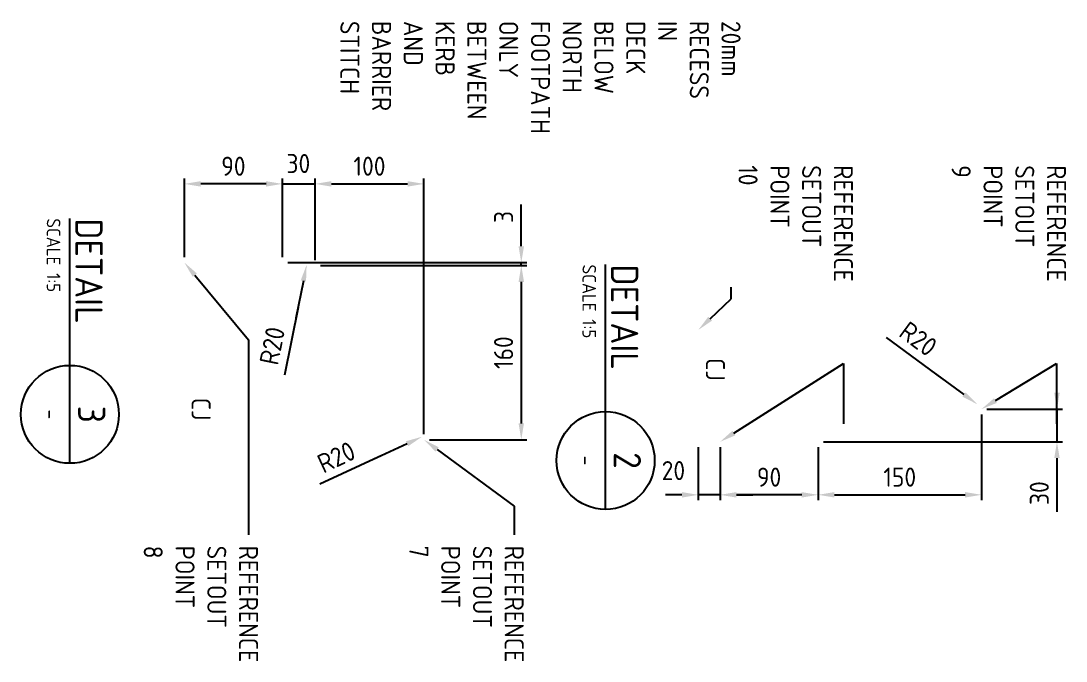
# Paper-space layout 'SHEET (5)' of a CAD drawing. Header units: metres. Extents: x -9 to 1337, y -9 to 581.
# Drawn here: x 1315.66 to 1316.62, y 65.533 to 66.121 of the extents above; entities that cross this region are included whole.
import ezdxf
from ezdxf import colors
from ezdxf.entities.mleader import LeaderData, LeaderLine
from ezdxf.enums import TextEntityAlignment as Align
from ezdxf.math import Vec2, Vec3

# ---------------------------------------------------------------- set-up
doc = ezdxf.new("R2010")
doc.units = ezdxf.units.M
for name, color, linetype in [('_symbol', 7, 'Continuous'), ('_User Miscellaneous1', 7, 'Continuous'), ('_User Miscellaneous1 @ 0.005', 7, 'Continuous'), ('_wipeout', 255, 'Continuous')]:
    doc.layers.add(name, color=color, linetype=linetype)
doc.styles.add('IsoCP', font='isocp.shx')
doc.dimstyles.new('NWRL Standard', dxfattribs={"dimtxt": 3.5, "dimasz": 3, "dimexe": 1, "dimexo": 1, "dimgap": 1.5, "dimtad": 1, "dimdec": 0, "dimlfac": 1000, "dimzin": 0, "dimdsep": 46, "dimtxsty": 'IsoCP', "dimcen": 0, "dimdle": 2, "dimclrd": 256, "dimclre": 256, "dimclrt": 7, "dimadec": 0, "dimazin": 0, "dimtfac": 1, "dimtdec": 0, "dimtmove": 0, "dimatfit": 2, "dimfxl": 1, "dimtolj": 1, "dimtzin": 0, "dimarcsym": 0})

# ---------------------------------------------------------------- blocks, each defined once
blk = doc.blocks.new('*D152')
at = {"layer": '_User Miscellaneous1', "lineweight": -2, "transparency": 16777216}
for p, q in [((1316.61157, 65.77964), (1316.61157, 65.79464)), ((1316.54718, 65.76464), (1316.61657, 65.76464)), ((1316.61157, 65.76464), (1316.61157, 65.73464)), ((1316.39718, 65.73464), (1316.61657, 65.73464)), ((1316.61157, 65.71964), (1316.61157, 65.67037))]:
    blk.add_line(p, q, dxfattribs=at)
at = {"layer": '_User Miscellaneous1', "transparency": 16777216}
for points in [[(1316.60907, 65.77964), (1316.61407, 65.77964), (1316.61157, 65.76464)], [(1316.60907, 65.71964), (1316.61407, 65.71964), (1316.61157, 65.73464)]]:
    blk.add_solid(points, dxfattribs=at)
at = {"layer": 'Defpoints', "color": 0, "transparency": 16777216}
for p in [(1316.54218, 65.76464), (1316.39218, 65.73464), (1316.61157, 65.73464)]:
    blk.add_point(p, dxfattribs=at)
at = {"layer": '_User Miscellaneous1', "color": 7, "transparency": 16777216, "insert": (1316.59532, 65.68751), "char_height": 0.0175, "attachment_point": 5, "rotation": 90, "style": 'IsoCP'}
blk.add_mtext('\\A1;30', dxfattribs=at)
blk = doc.blocks.new('*D153')
at = {"layer": '_User Miscellaneous1', "lineweight": -2, "transparency": 16777216}
for p, q in [((1316.50607, 65.79288), (1316.45511, 65.83038)), ((1316.5262, 65.77807), (1316.49801, 65.79881))]:
    blk.add_line(p, q, dxfattribs=at)
at = {"layer": '_User Miscellaneous1', "transparency": 16777216}
blk.add_solid([(1316.52769, 65.78008), (1316.52472, 65.77606), (1316.53829, 65.76918)], dxfattribs=at)
at = {"layer": 'Defpoints', "color": 0, "transparency": 16777216}
for p in [(1316.50607, 65.79288), (1316.52218, 65.78103)]:
    blk.add_point(p, dxfattribs=at)
at = {"layer": '_User Miscellaneous1', "color": 7, "transparency": 16777216, "insert": (1316.48418, 65.82917), "char_height": 0.0175, "attachment_point": 5, "rotation": 323.65754, "style": 'IsoCP'}
blk.add_mtext('\\A1;R20', dxfattribs=at)
blk = doc.blocks.new('*D154')
at = {"layer": '_User Miscellaneous1', "lineweight": -2, "transparency": 16777216}
for p, q in [((1316.54218, 65.75964), (1316.54218, 65.68096)), ((1316.39218, 65.72964), (1316.39218, 65.68096)), ((1316.40718, 65.68596), (1316.52718, 65.68596))]:
    blk.add_line(p, q, dxfattribs=at)
at = {"layer": '_User Miscellaneous1', "transparency": 16777216}
for points in [[(1316.40718, 65.68846), (1316.40718, 65.68346), (1316.39218, 65.68596)], [(1316.52718, 65.68846), (1316.52718, 65.68346), (1316.54218, 65.68596)]]:
    blk.add_solid(points, dxfattribs=at)
at = {"layer": 'Defpoints', "color": 0, "transparency": 16777216}
for p in [(1316.54218, 65.76464), (1316.39218, 65.73464), (1316.54218, 65.68596)]:
    blk.add_point(p, dxfattribs=at)
at = {"layer": '_User Miscellaneous1', "color": 7, "transparency": 16777216, "insert": (1316.46718, 65.70221), "char_height": 0.0175, "attachment_point": 5, "style": 'IsoCP'}
blk.add_mtext('\\A1;150', dxfattribs=at)
blk = doc.blocks.new('*D155')
at = {"layer": '_User Miscellaneous1', "lineweight": -2, "transparency": 16777216}
for p, q in [((1316.30218, 65.72964), (1316.30218, 65.68096)), ((1316.39218, 65.72964), (1316.39218, 65.68096)), ((1316.37718, 65.68596), (1316.31718, 65.68596))]:
    blk.add_line(p, q, dxfattribs=at)
at = {"layer": '_User Miscellaneous1', "transparency": 16777216}
for points in [[(1316.31718, 65.68846), (1316.31718, 65.68346), (1316.30218, 65.68596)], [(1316.37718, 65.68846), (1316.37718, 65.68346), (1316.39218, 65.68596)]]:
    blk.add_solid(points, dxfattribs=at)
at = {"layer": 'Defpoints', "color": 0, "transparency": 16777216}
for p in [(1316.30218, 65.73464), (1316.39218, 65.73464), (1316.30218, 65.68596)]:
    blk.add_point(p, dxfattribs=at)
at = {"layer": '_User Miscellaneous1', "color": 7, "transparency": 16777216, "insert": (1316.34718, 65.70221), "char_height": 0.0175, "attachment_point": 5, "style": 'IsoCP'}
blk.add_mtext('\\A1;90', dxfattribs=at)
blk = doc.blocks.new('*D156')
at = {"layer": '_User Miscellaneous1', "lineweight": -2, "transparency": 16777216}
for p, q in [((1315.93524, 65.89655), (1316.12463, 65.89655)), ((1316.11963, 65.88155), (1316.11963, 65.75155)), ((1316.03524, 65.73655), (1316.12463, 65.73655))]:
    blk.add_line(p, q, dxfattribs=at)
at = {"layer": '_User Miscellaneous1', "transparency": 16777216}
for points in [[(1316.11713, 65.88155), (1316.12213, 65.88155), (1316.11963, 65.89655)], [(1316.11713, 65.75155), (1316.12213, 65.75155), (1316.11963, 65.73655)]]:
    blk.add_solid(points, dxfattribs=at)
at = {"layer": 'Defpoints', "color": 0, "transparency": 16777216}
for p in [(1315.93024, 65.89655), (1316.03024, 65.73655), (1316.11963, 65.73655)]:
    blk.add_point(p, dxfattribs=at)
at = {"layer": '_User Miscellaneous1', "color": 7, "transparency": 16777216, "insert": (1316.10338, 65.81655), "char_height": 0.0175, "attachment_point": 5, "rotation": 90, "style": 'IsoCP'}
blk.add_mtext('\\A1;160', dxfattribs=at)
blk = doc.blocks.new('*D157')
at = {"layer": '_User Miscellaneous1', "lineweight": -2, "transparency": 16777216}
for p, q in [((1315.88524, 65.97151), (1315.87024, 65.97151)), ((1315.90024, 65.90427), (1315.90024, 65.97651)), ((1315.90024, 65.97151), (1315.93024, 65.97151)), ((1315.93024, 65.90155), (1315.93024, 65.97651)), ((1315.94524, 65.97151), (1315.96024, 65.97151))]:
    blk.add_line(p, q, dxfattribs=at)
at = {"layer": '_User Miscellaneous1', "transparency": 16777216}
for points in [[(1315.88524, 65.97401), (1315.88524, 65.96901), (1315.90024, 65.97151)], [(1315.94524, 65.97401), (1315.94524, 65.96901), (1315.93024, 65.97151)]]:
    blk.add_solid(points, dxfattribs=at)
at = {"layer": 'Defpoints', "color": 0, "transparency": 16777216}
for p in [(1315.93024, 65.97151), (1315.90024, 65.89927), (1315.93024, 65.89655)]:
    blk.add_point(p, dxfattribs=at)
at = {"layer": '_User Miscellaneous1', "color": 7, "transparency": 16777216, "insert": (1315.91491, 65.99023), "char_height": 0.0175, "attachment_point": 5, "style": 'IsoCP'}
blk.add_mtext('\\A1;30', dxfattribs=at)
blk = doc.blocks.new('*D158')
at = {"layer": '_User Miscellaneous1', "lineweight": -2, "transparency": 16777216}
for p, q in [((1315.93024, 65.90155), (1315.93024, 65.97651)), ((1315.94524, 65.97151), (1316.01524, 65.97151)), ((1316.03024, 65.74155), (1316.03024, 65.97651))]:
    blk.add_line(p, q, dxfattribs=at)
at = {"layer": '_User Miscellaneous1', "transparency": 16777216}
for points in [[(1315.94524, 65.97401), (1315.94524, 65.96901), (1315.93024, 65.97151)], [(1316.01524, 65.97401), (1316.01524, 65.96901), (1316.03024, 65.97151)]]:
    blk.add_solid(points, dxfattribs=at)
at = {"layer": 'Defpoints', "color": 0, "transparency": 16777216}
for p in [(1316.03024, 65.97151), (1315.93024, 65.89655), (1316.03024, 65.73655)]:
    blk.add_point(p, dxfattribs=at)
at = {"layer": '_User Miscellaneous1', "color": 7, "transparency": 16777216, "insert": (1315.98024, 65.98776), "char_height": 0.0175, "attachment_point": 5, "style": 'IsoCP'}
blk.add_mtext('\\A1;100', dxfattribs=at)
blk = doc.blocks.new('*D159')
at = {"layer": '_User Miscellaneous1', "lineweight": -2, "transparency": 16777216}
for p, q in [((1316.01477, 65.73292), (1315.98305, 65.71813)), ((1315.99212, 65.72236), (1315.93478, 65.69561))]:
    blk.add_line(p, q, dxfattribs=at)
at = {"layer": '_User Miscellaneous1', "transparency": 16777216}
blk.add_solid([(1316.01372, 65.73519), (1316.01583, 65.73066), (1316.02837, 65.73927)], dxfattribs=at)
at = {"layer": 'Defpoints', "color": 0, "transparency": 16777216}
for p in [(1316.01024, 65.73081), (1315.99212, 65.72236)]:
    blk.add_point(p, dxfattribs=at)
at = {"layer": '_User Miscellaneous1', "color": 7, "transparency": 16777216, "insert": (1315.94978, 65.72054), "char_height": 0.0175, "attachment_point": 5, "rotation": 25.00788, "style": 'IsoCP'}
blk.add_mtext('\\A1;R20', dxfattribs=at)
blk = doc.blocks.new('*D160')
at = {"layer": '_User Miscellaneous1', "lineweight": -2, "transparency": 16777216}
for p, q in [((1315.91953, 65.88243), (1315.91261, 65.84812)), ((1315.91459, 65.85792), (1315.90207, 65.79591))]:
    blk.add_line(p, q, dxfattribs=at)
at = {"layer": '_User Miscellaneous1', "transparency": 16777216}
blk.add_solid([(1315.91708, 65.88292), (1315.92198, 65.88193), (1315.9225, 65.89713)], dxfattribs=at)
at = {"layer": 'Defpoints', "color": 0, "transparency": 16777216}
for p in [(1315.91854, 65.87753), (1315.91459, 65.85792)]:
    blk.add_point(p, dxfattribs=at)
at = {"layer": '_User Miscellaneous1', "color": 7, "transparency": 16777216, "insert": (1315.89092, 65.82278), "char_height": 0.0175, "attachment_point": 5, "rotation": 78.59217, "style": 'IsoCP'}
blk.add_mtext('\\A1;R20', dxfattribs=at)
blk = doc.blocks.new('*D161')
at = {"layer": '_User Miscellaneous1', "lineweight": -2, "transparency": 16777216}
for p, q in [((1316.11963, 65.91427), (1316.11963, 65.95251)), ((1315.90524, 65.89927), (1316.12463, 65.89927)), ((1315.93524, 65.89655), (1316.12463, 65.89655)), ((1316.11963, 65.89655), (1316.11963, 65.89927)), ((1316.11963, 65.88155), (1316.11963, 65.86655))]:
    blk.add_line(p, q, dxfattribs=at)
at = {"layer": '_User Miscellaneous1', "transparency": 16777216}
for points in [[(1316.11713, 65.91427), (1316.12213, 65.91427), (1316.11963, 65.89927)], [(1316.11713, 65.88155), (1316.12213, 65.88155), (1316.11963, 65.89655)]]:
    blk.add_solid(points, dxfattribs=at)
at = {"layer": 'Defpoints', "color": 0, "transparency": 16777216}
for p in [(1315.90024, 65.89927), (1315.93024, 65.89655), (1316.11963, 65.89927)]:
    blk.add_point(p, dxfattribs=at)
at = {"layer": '_User Miscellaneous1', "color": 7, "transparency": 16777216, "insert": (1316.10338, 65.94115), "char_height": 0.0175, "attachment_point": 5, "rotation": 90, "style": 'IsoCP'}
blk.add_mtext('\\A1;3', dxfattribs=at)
blk = doc.blocks.new('sym_detail')
at = {"layer": '_symbol', "color": 1, "style": 'IsoCP'}
blk.add_text('DETAIL', height=5, dxfattribs=at).set_placement((-22.5, 1))
blk.add_attdef('PREFIX', text='', height=5, dxfattribs=at).set_placement((-21.75, 1), align=Align.RIGHT)
at = {"layer": '_symbol', "style": 'IsoCP'}
blk.add_attdef('SCALE', (-22.5, -5), '', height=2.5, dxfattribs=at)
blk.add_wipeout([(14.91, 8.89), (13.5, 9), (12.09, 8.89), (10.72, 8.56), (9.41, 8.02), (8.21, 7.28), (7.14, 6.36), (6.22, 5.29), (5.48, 4.09), (4.94, 2.78), (4.61, 1.41), (4.5, 0), (4.61, -1.41), (4.94, -2.78), (5.48, -4.09), (6.22, -5.29), (7.14, -6.36), (8.21, -7.28), (9.41, -8.02), (10.72, -8.56), (12.09, -8.89), (13.5, -9), (14.91, -8.89), (16.28, -8.56), (17.59, -8.02), (18.79, -7.28), (19.86, -6.36), (20.78, -5.29), (21.52, -4.09), (22.06, -2.78), (22.39, -1.41), (22.5, 0), (22.39, 1.41), (22.06, 2.78), (21.52, 4.09), (20.78, 5.29), (19.86, 6.36), (18.79, 7.28), (17.59, 8.02), (16.28, 8.56)]).dxf.layer = '_wipeout'
at = {"layer": '_symbol', "color": 1}
blk.add_line((22.5, 0), (-22.5, 0), dxfattribs=at)
blk.add_circle((13.5, 0), 9, dxfattribs=at)
at = {"layer": '_symbol', "color": 1, "style": 'IsoCP'}
blk.add_attdef('DETAIL-LET.', text='', height=5, dxfattribs=at).set_placement((13.5, 4), align=Align.MIDDLE)
blk.add_attdef('SUFFIX', (22.5, 1), '', height=0.005, dxfattribs=at)
at = {"layer": '_symbol', "color": 7, "style": 'IsoCP'}
blk.add_attdef('PLAN-NO.', text='', height=3, dxfattribs=at).set_placement((13.5, -3.5), align=Align.MIDDLE)
blk = doc.blocks.new('*D171')
at = {"layer": '_User Miscellaneous1', "lineweight": -2, "transparency": 16777216}
for p, q in [((1315.81024, 65.90427), (1315.81024, 65.97651)), ((1315.88524, 65.97151), (1315.82524, 65.97151)), ((1315.90024, 65.90427), (1315.90024, 65.97651))]:
    blk.add_line(p, q, dxfattribs=at)
at = {"layer": '_User Miscellaneous1', "transparency": 16777216}
for points in [[(1315.82524, 65.97401), (1315.82524, 65.96901), (1315.81024, 65.97151)], [(1315.88524, 65.97401), (1315.88524, 65.96901), (1315.90024, 65.97151)]]:
    blk.add_solid(points, dxfattribs=at)
at = {"layer": 'Defpoints', "color": 0, "transparency": 16777216}
for p in [(1315.81024, 65.97151), (1315.81024, 65.89927), (1315.90024, 65.89927)]:
    blk.add_point(p, dxfattribs=at)
at = {"layer": '_User Miscellaneous1', "color": 7, "transparency": 16777216, "insert": (1315.85524, 65.98776), "char_height": 0.0175, "attachment_point": 5, "style": 'IsoCP'}
blk.add_mtext('\\A1;90', dxfattribs=at)
blk = doc.blocks.new('*D201')
at = {"layer": '_User Miscellaneous1', "lineweight": -2, "transparency": 16777216}
for p, q in [((1316.28218, 65.72964), (1316.28218, 65.68096)), ((1316.30218, 65.72964), (1316.30218, 65.68096)), ((1316.26718, 65.68596), (1316.25218, 65.68596)), ((1316.30218, 65.68596), (1316.28218, 65.68596)), ((1316.31718, 65.68596), (1316.33218, 65.68596))]:
    blk.add_line(p, q, dxfattribs=at)
at = {"layer": '_User Miscellaneous1', "transparency": 16777216}
for points in [[(1316.26718, 65.68846), (1316.26718, 65.68346), (1316.28218, 65.68596)], [(1316.31718, 65.68846), (1316.31718, 65.68346), (1316.30218, 65.68596)]]:
    blk.add_solid(points, dxfattribs=at)
at = {"layer": 'Defpoints', "color": 0, "transparency": 16777216}
for p in [(1316.28218, 65.73464), (1316.30218, 65.73464), (1316.28218, 65.68596)]:
    blk.add_point(p, dxfattribs=at)
at = {"layer": '_User Miscellaneous1', "color": 7, "transparency": 16777216, "insert": (1316.25932, 65.7082), "char_height": 0.0175, "attachment_point": 5, "style": 'IsoCP'}
blk.add_mtext('\\A1;20', dxfattribs=at)

psp = doc.layouts.new('SHEET (5)')

# ---------------------------------------------------------------- block references
at = {"layer": '_User Miscellaneous1 @ 0.005'}
ref = psp.add_blockref('sym_detail', (1315.70513, 65.82738), dxfattribs=dict(at, xscale=0.004999999999999999, yscale=0.004999999999999999, zscale=0.004999999999999999, rotation=270.0000000005065))
ref.add_attrib('PREFIX', '%%U', dxfattribs={"layer": '_symbol', "color": 1, "height": 0.025, "rotation": 270, "style": 'IsoCP'}).set_placement((1315.71013, 65.93613), align=Align.BOTTOM_RIGHT)
ref.add_attrib('DETAIL-LET.', '3', dxfattribs={"layer": '_symbol', "color": 1, "height": 0.025, "rotation": 270, "style": 'IsoCP'}).set_placement((1315.72513, 65.75988), align=Align.MIDDLE)
ref.add_attrib('PLAN-NO.', '-', dxfattribs={"layer": '_symbol', "color": 7, "height": 0.015, "rotation": 270, "style": 'IsoCP'}).set_placement((1315.68763, 65.75988), align=Align.MIDDLE)
ref.add_attrib('SUFFIX', '%%U', dxfattribs={"layer": '_symbol', "color": 1, "height": 0.000025, "rotation": 270, "style": 'IsoCP'}).set_placement((1315.71013, 65.71488), align=Align.BOTTOM_LEFT)
ref.add_attrib('SCALE', 'SCALE 1:5', dxfattribs={"layer": '_symbol', "color": 7, "height": 0.0125, "rotation": 270, "style": 'IsoCP'}).set_placement((1315.68013, 65.93988), align=Align.BOTTOM_LEFT)
ref = psp.add_blockref('sym_detail', (1316.19706, 65.78497), dxfattribs=dict(at, xscale=0.004999999999999999, yscale=0.004999999999999999, zscale=0.004999999999999999, rotation=270.0000000005065))
ref.add_attrib('PREFIX', '%%U', dxfattribs={"layer": '_symbol', "color": 1, "height": 0.025, "rotation": 270, "style": 'IsoCP'}).set_placement((1316.20206, 65.89372), align=Align.BOTTOM_RIGHT)
ref.add_attrib('DETAIL-LET.', '2', dxfattribs={"layer": '_symbol', "color": 1, "height": 0.025, "rotation": 270, "style": 'IsoCP'}).set_placement((1316.21706, 65.71747), align=Align.MIDDLE)
ref.add_attrib('PLAN-NO.', '-', dxfattribs={"layer": '_symbol', "color": 7, "height": 0.015, "rotation": 270, "style": 'IsoCP'}).set_placement((1316.17956, 65.71747), align=Align.MIDDLE)
ref.add_attrib('SUFFIX', '%%U', dxfattribs={"layer": '_symbol', "color": 1, "height": 0.000025, "rotation": 270, "style": 'IsoCP'}).set_placement((1316.20206, 65.67247), align=Align.BOTTOM_LEFT)
ref.add_attrib('SCALE', 'SCALE 1:5', dxfattribs={"layer": '_symbol', "color": 7, "height": 0.0125, "rotation": 270, "style": 'IsoCP'}).set_placement((1316.17206, 65.89747), align=Align.BOTTOM_LEFT)

# ---------------------------------------------------------------- texts
at = {"layer": '_User Miscellaneous1', "char_height": 0.0175, "attachment_point": 3, "rotation": 270, "style": 'IsoCP'}
for insert in [(1316.30664, 65.79071), (1315.83435, 65.75421)]:
    psp.add_mtext('CJ', dxfattribs=dict(at, insert=insert))

# ---------------------------------------------------------------- dimensions: what is measured, and where the dimension line sits
at = {"layer": '_User Miscellaneous1'}
dim = psp.add_linear_dim(base=(1315.81024, 65.97151), p1=(1315.90024, 65.89927), p2=(1315.81024, 65.89927), dimstyle='NWRL Standard', override={"dimtmove": 2}, dxfattribs=at)
dim.commit()
dim.dimension.update_dxf_attribs({"geometry": '*D171', "text_midpoint": (1315.85524, 65.98776)})
dim = psp.add_linear_dim(base=(1315.93024, 65.97151), p1=(1315.90024, 65.89927), p2=(1315.93024, 65.89655), dimstyle='NWRL Standard', override={"dimtmove": 2}, dxfattribs=at)
dim.commit()
dim.dimension.update_dxf_attribs({"geometry": '*D157', "text_midpoint": (1315.91491, 65.99023), "dimtype": 160})
for base, p1, p2, picture, middle in [((1316.03024, 65.97151), (1315.93024, 65.89655), (1316.03024, 65.73655), '*D158', (1315.98024, 65.98776)), ((1316.54218, 65.68596), (1316.39218, 65.73464), (1316.54218, 65.76464), '*D154', (1316.46718, 65.70221)), ((1316.30218, 65.68596), (1316.39218, 65.73464), (1316.30218, 65.73464), '*D155', (1316.34718, 65.70221))]:
    dim = psp.add_linear_dim(base=base, p1=p1, p2=p2, dimstyle='NWRL Standard', dxfattribs=at)
    dim.commit()
    dim.dimension.update_dxf_attribs({"geometry": picture, "text_midpoint": middle})
dim = psp.add_linear_dim(base=(1316.11963, 65.89927), p1=(1315.93024, 65.89655), p2=(1315.90024, 65.89927), angle=270, dimstyle='NWRL Standard', dxfattribs=at)
dim.commit()
dim.dimension.update_dxf_attribs({"geometry": '*D161', "text_midpoint": (1316.11963, 65.94115), "dimtype": 160})
for center, mpoint, picture, middle in [((1315.91854, 65.87753), (1315.91459, 65.85792), '*D160', (1315.89092, 65.82278)), ((1316.52218, 65.78103), (1316.50607, 65.79288), '*D153', (1316.48418, 65.82917)), ((1316.01024, 65.73081), (1315.99212, 65.72236), '*D159', (1315.94978, 65.72054))]:
    dim = psp.add_radius_dim(center=center, mpoint=mpoint, dimstyle='NWRL Standard', override={"dimse1": 1}, dxfattribs=at)
    dim.commit()
    dim.dimension.update_dxf_attribs({"geometry": picture, "text_midpoint": middle})
for base, p1, p2, picture, middle in [((1316.11963, 65.73655), (1315.93024, 65.89655), (1316.03024, 65.73655), '*D156', (1316.10338, 65.81655)), ((1316.61157, 65.73464), (1316.54218, 65.76464), (1316.39218, 65.73464), '*D152', (1316.59532, 65.68751))]:
    dim = psp.add_linear_dim(base=base, p1=p1, p2=p2, angle=270, dimstyle='NWRL Standard', dxfattribs=at)
    dim.commit()
    dim.dimension.update_dxf_attribs({"geometry": picture, "text_midpoint": middle})

# ---------------------------------------------------------------- leaders
ml = psp.add_multileader_mtext('Standard', dxfattribs=at)
ml.set_content('REFERENCE SETOUT POINT\\P10', color=2, style='IsoCP')
ml.set_leader_properties(color=7, linetype='ByLayer', lineweight=-1)
ml.build(insert=Vec2(0, 0))
ml.multileader.update_dxf_attribs({"dogleg_length": 4, "arrow_head_size": 0.015, "scale": 0.005})
ctx = ml.context
ctx.base_point, ctx.scale, ctx.char_height, ctx.arrow_head_size, ctx.landing_gap_size, ctx.plane_origin, ctx.plane_x_axis, ctx.plane_y_axis = Vec3(1316.41539, 65.75118), 0.005, 0.0175, 0.015, 0.01, Vec3(1318.2528, 60.10331), Vec3(0, -1), Vec3(1, 0)
notes = []
notes.append((ctx, [(0, (1, 1, 0), (1316.41539, 65.80662), (0, -1), 0.05544, [(0, [(1316.30218, 65.73464)], 0, [])])]))
ctx.mtext.insert, ctx.mtext.text_direction, ctx.mtext.rotation, ctx.mtext.width, ctx.mtext.defined_height, ctx.mtext.flow_direction = Vec3(1316.42414, 65.98868), Vec3(0, -1), 4.712389, 0.1537716, 0.0618, 5
ml = psp.add_multileader_mtext('Standard', dxfattribs=at)
ml.set_content('REFERENCE SETOUT POINT\\P9', color=2, style='IsoCP')
ml.set_leader_properties(color=7, linetype='ByLayer', lineweight=-1)
ml.build(insert=Vec2(0, 0))
ml.multileader.update_dxf_attribs({"dogleg_length": 4, "arrow_head_size": 0.015, "scale": 0.005})
ctx = ml.context
ctx.base_point, ctx.scale, ctx.char_height, ctx.arrow_head_size, ctx.landing_gap_size, ctx.plane_origin, ctx.plane_x_axis, ctx.plane_y_axis = Vec3(1316.61112, 65.75118), 0.005, 0.0175, 0.015, 0.01, Vec3(1318.501, 60.10331), Vec3(0, -1), Vec3(1, 0)
notes.append((ctx, [(0, (1, 1, 0), (1316.61112, 65.80662), (0, -1), 0.05544, [(0, [(1316.54218, 65.76464)], 0, [])])]))
ctx.mtext.insert, ctx.mtext.text_direction, ctx.mtext.rotation, ctx.mtext.width, ctx.mtext.defined_height, ctx.mtext.flow_direction = Vec3(1316.61987, 65.98868), Vec3(0, -1), 4.712389, 0.1537716, 0.0618, 5
ml = psp.add_multileader_mtext('Standard', dxfattribs=at)
ml.set_content('REFERENCE SETOUT POINT\\P8', color=2, style='IsoCP')
ml.set_leader_properties(color=7, linetype='ByLayer', lineweight=-1)
ml.build(insert=Vec2(0, 0))
ml.multileader.update_dxf_attribs({"dogleg_length": 4, "arrow_head_size": 0.015, "scale": 0.005})
ctx = ml.context
ctx.base_point, ctx.scale, ctx.char_height, ctx.arrow_head_size, ctx.landing_gap_size, ctx.plane_origin, ctx.plane_x_axis, ctx.plane_y_axis = Vec3(1315.86914, 65.64927), 0.005, 0.0175, 0.015, 0.01, Vec3(1317.76086, 59.75389), Vec3(0, -1), Vec3(1, 0)
notes.append((ctx, [(1, (1, 1, 0), (1315.86914, 65.82841), (0, -1), 0.17914, [(0, [(1315.81024, 65.89927)], 0, [])])]))
ctx.mtext.insert, ctx.mtext.text_direction, ctx.mtext.rotation, ctx.mtext.width, ctx.mtext.defined_height, ctx.mtext.flow_direction = Vec3(1315.87789, 65.63927), Vec3(0, -1), 4.712389, 0.1537716, 0.0618, 5
ml = psp.add_multileader_mtext('Standard', dxfattribs=at)
ml.set_content('REFERENCE SETOUT POINT\\P7', color=2, style='IsoCP')
ml.set_leader_properties(color=7, linetype='ByLayer', lineweight=-1)
ml.build(insert=Vec2(0, 0))
ml.multileader.update_dxf_attribs({"dogleg_length": 4, "arrow_head_size": 0.015, "scale": 0.005})
ctx = ml.context
ctx.base_point, ctx.scale, ctx.char_height, ctx.arrow_head_size, ctx.landing_gap_size, ctx.plane_origin, ctx.plane_x_axis, ctx.plane_y_axis = Vec3(1316.11309, 65.64927), 0.005, 0.0175, 0.015, 0.01, Vec3(1318.00296, 59.75389), Vec3(0, -1), Vec3(1, 0)
notes.append((ctx, [(1, (1, 1, 0), (1316.11309, 65.67541), (0, -1), 0.02615, [(0, [(1316.03024, 65.73655)], 0, [])])]))
ctx.mtext.insert, ctx.mtext.text_direction, ctx.mtext.rotation, ctx.mtext.width, ctx.mtext.defined_height, ctx.mtext.flow_direction = Vec3(1316.12184, 65.63927), Vec3(0, -1), 4.712389, 0.1537716, 0.0618, 5
for ctx, leaders in notes:
    for number, flags, end, landing, length, lines in leaders:
        leader = LeaderData()
        leader.index, (leader.has_last_leader_line, leader.has_dogleg_vector, leader.attachment_direction) = number, flags
        leader.last_leader_point, leader.dogleg_vector, leader.dogleg_length = Vec3(end), Vec3(landing), length
        for number, points, colour, breaks in lines:
            line = LeaderLine()
            line.index, line.vertices, line.color, line.breaks = number, Vec3.list(points), colors.encode_raw_color(colour), breaks
            leader.lines.append(line)
        ctx.leaders.append(leader)

# ---------------------------------------------------------------- next in the draw order: dimensions: what is measured, and where the dimension line sits
dim = psp.add_linear_dim(base=(1316.28218, 65.68596), p1=(1316.30218, 65.73464), p2=(1316.28218, 65.73464), dimstyle='NWRL Standard', dxfattribs=at)
dim.commit()
dim.dimension.update_dxf_attribs({"geometry": '*D201', "text_midpoint": (1316.25932, 65.69195), "dimtype": 160})

# ---------------------------------------------------------------- next in the draw order: leaders
ml = psp.add_multileader_mtext('Standard', dxfattribs=at)
ml.set_content('20mm RECESS IN DECK BELOW NORTH FOOTPATH ONLY BETWEEN KERB AND BARRIER STITCH', color=2, style='IsoCP')
ml.set_leader_properties(color=7, linetype='ByLayer', lineweight=-1)
ml.build(insert=Vec2(0, 0))
ml.multileader.update_dxf_attribs({"dogleg_length": 4, "arrow_head_size": 0.015, "scale": 0.005})
ctx = ml.context
ctx.base_point, ctx.scale, ctx.char_height, ctx.arrow_head_size, ctx.landing_gap_size, ctx.plane_origin, ctx.plane_x_axis, ctx.plane_y_axis = Vec3(1316.31222, 66.1195), 0.005, 0.0175, 0.015, 0.01, Vec3(1318.33741, 60.1524), Vec3(0, -1), Vec3(1, 0)
notes = []
notes.append((ctx, [(0, (1, 1, 0), (1316.31222, 65.86592), (0, 1), 0.01079, [(0, [(1316.28218, 65.83737)], 0, [])])]))
ctx.mtext.insert, ctx.mtext.text_direction, ctx.mtext.rotation, ctx.mtext.width, ctx.mtext.defined_height, ctx.mtext.flow_direction = Vec3(1316.32098, 66.12122), Vec3(0, -1), 4.712389, 0.2397352, 0.0618, 5
for ctx, leaders in notes:
    for number, flags, end, landing, length, lines in leaders:
        leader = LeaderData()
        leader.index, (leader.has_last_leader_line, leader.has_dogleg_vector, leader.attachment_direction) = number, flags
        leader.last_leader_point, leader.dogleg_vector, leader.dogleg_length = Vec3(end), Vec3(landing), length
        for number, points, colour, breaks in lines:
            line = LeaderLine()
            line.index, line.vertices, line.color, line.breaks = number, Vec3.list(points), colors.encode_raw_color(colour), breaks
            leader.lines.append(line)
        ctx.leaders.append(leader)

doc.saveas('drawing.dxf')
